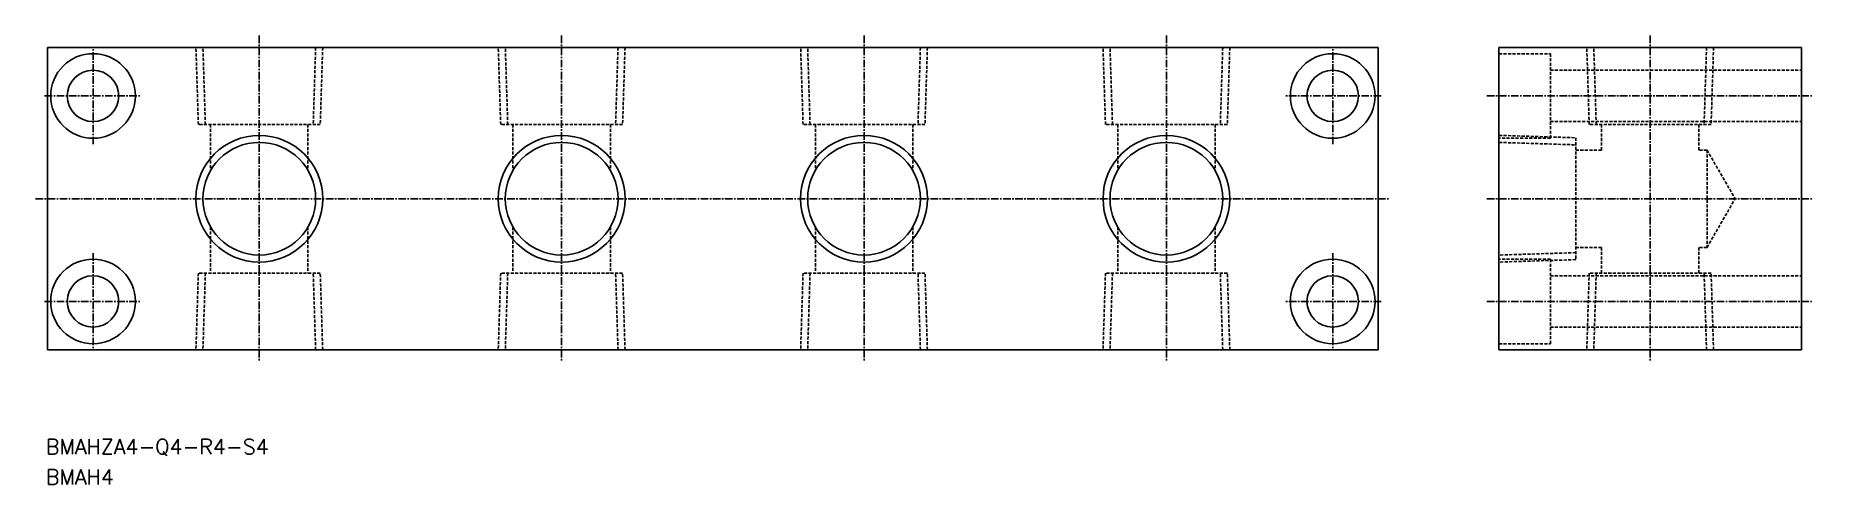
# Model space of a CAD drawing. Extents: x 61 to 355, y 101 to 176.
import ezdxf
from ezdxf.enums import TextEntityAlignment as Align

# ---------------------------------------------------------------- set-up
doc = ezdxf.new("R2010")
doc.units = 0
doc.linetypes.add('CENTER', pattern=[2, 1.25, -0.25, 0.25, -0.25])
doc.linetypes.add('DASHED', pattern=[0.75, 0.5, -0.25])
doc.layers.get('0').update_dxf_attribs({"linetype": 'CONTINUOUS'})
doc.layers.add('CENTER', color=1, linetype='CENTER')
doc.styles.get("Standard").update_dxf_attribs({"font": 'txt.shx', "bigfont": 'extfont.shx'})

msp = doc.modelspace()

# ---------------------------------------------------------------- linework, layer by layer
at = {"color": 3, "linetype": 'DASHED'}
for p, q in [((87.92, 160.8), (87.52, 173.5)), ((89.08, 160.8), (88.68, 173.5)), ((107.32, 173.5), (106.92, 160.8)), ((108.48, 173.5), (108.08, 160.8)), ((137.92, 160.8), (137.52, 173.5)), ((139.08, 160.8), (138.68, 173.5)), ((157.32, 173.5), (156.92, 160.8)), ((158.48, 173.5), (158.08, 160.8)), ((187.92, 160.8), (187.52, 173.5)), ((189.08, 160.8), (188.68, 173.5)), ((207.32, 173.5), (206.92, 160.8)), ((208.48, 173.5), (208.08, 160.8)), ((237.92, 160.8), (237.52, 173.5)), ((239.08, 160.8), (238.68, 173.5)), ((257.32, 173.5), (256.92, 160.8)), ((258.48, 173.5), (258.08, 160.8)), ((317.92, 160.8), (317.52, 173.5)), ((319.08, 160.8), (318.68, 173.5)), ((337.32, 173.5), (336.92, 160.8)), ((338.48, 173.5), (338.08, 160.8)), ((303, 172.5), (311.5, 172.5)), ((311.5, 172.5), (311.5, 158.5)), ((311.5, 169.75), (353, 169.75)), ((108.08, 160.8), (87.92, 160.8)), ((89.95, 160.8), (89.95, 153.19)), ((106.05, 160.8), (106.05, 153.19)), ((158.08, 160.8), (137.92, 160.8)), ((139.95, 160.8), (139.95, 153.19)), ((156.05, 160.8), (156.05, 153.19)), ((208.08, 160.8), (187.92, 160.8)), ((189.95, 160.8), (189.95, 153.19)), ((206.05, 160.8), (206.05, 153.19)), ((258.08, 160.8), (237.92, 160.8)), ((239.95, 160.8), (239.95, 153.19)), ((256.05, 160.8), (256.05, 153.19)), ((303, 158.98), (315.7, 158.58)), ((311.5, 161.25), (353, 161.25)), ((338.08, 160.8), (317.92, 160.8)), ((319.95, 156.55), (319.95, 160.8)), ((336.05, 156.55), (336.05, 160.8)), ((311.5, 158.5), (303, 158.5)), ((303, 157.82), (315.7, 157.42)), ((315.7, 158.58), (315.7, 138.42)), ((315.7, 156.55), (319.95, 156.55)), ((337.4, 156.55), (336.05, 156.55)), ((337.4, 156.55), (342.05, 148.5)), ((337.4, 156.55), (337.4, 140.45)), ((337.4, 140.45), (342.05, 148.5)), ((89.95, 143.81), (89.95, 136.2)), ((106.05, 143.81), (106.05, 136.2)), ((139.95, 143.81), (139.95, 136.2)), ((156.05, 143.81), (156.05, 136.2)), ((189.95, 143.81), (189.95, 136.2)), ((206.05, 143.81), (206.05, 136.2)), ((239.95, 143.81), (239.95, 136.2)), ((256.05, 143.81), (256.05, 136.2)), ((315.7, 139.58), (303, 139.18)), ((311.5, 138.5), (303, 138.5)), ((315.7, 138.42), (303, 138.02)), ((311.5, 124.5), (311.5, 138.5)), ((315.7, 140.45), (319.95, 140.45)), ((319.95, 140.45), (319.95, 136.2)), ((336.05, 140.45), (336.05, 136.2)), ((337.4, 140.45), (336.05, 140.45)), ((87.92, 136.2), (87.52, 123.5)), ((108.08, 136.2), (87.92, 136.2)), ((89.08, 136.2), (88.68, 123.5)), ((107.32, 123.5), (106.92, 136.2)), ((108.48, 123.5), (108.08, 136.2)), ((137.92, 136.2), (137.52, 123.5)), ((158.08, 136.2), (137.92, 136.2)), ((139.08, 136.2), (138.68, 123.5)), ((157.32, 123.5), (156.92, 136.2)), ((158.48, 123.5), (158.08, 136.2)), ((187.92, 136.2), (187.52, 123.5)), ((208.08, 136.2), (187.92, 136.2)), ((189.08, 136.2), (188.68, 123.5)), ((207.32, 123.5), (206.92, 136.2)), ((208.48, 123.5), (208.08, 136.2)), ((237.92, 136.2), (237.52, 123.5)), ((258.08, 136.2), (237.92, 136.2)), ((239.08, 136.2), (238.68, 123.5)), ((257.32, 123.5), (256.92, 136.2)), ((258.48, 123.5), (258.08, 136.2)), ((311.5, 135.75), (353, 135.75)), ((317.92, 136.2), (317.52, 123.5)), ((338.08, 136.2), (317.92, 136.2)), ((319.08, 136.2), (318.68, 123.5)), ((337.32, 123.5), (336.92, 136.2)), ((338.48, 123.5), (338.08, 136.2)), ((311.5, 127.25), (353, 127.25)), ((303, 124.5), (311.5, 124.5))]:
    msp.add_line(p, q, dxfattribs=at)
at = {"color": 7, "linetype": 'CONTINUOUS'}
for points in [[(63, 123.5), (283, 123.5), (283, 173.5), (63, 173.5)], [(303, 123.5), (353, 123.5), (353, 173.5), (303, 173.5)]]:
    msp.add_lwpolyline(points, close=True, dxfattribs=at)
for centre, radius in [((70.5, 165.5), 7), ((275.5, 165.5), 7), ((70.5, 165.5), 4.25), ((275.5, 165.5), 4.25), ((98, 148.5), 9.32), ((148, 148.5), 9.32), ((198, 148.5), 9.32), ((248, 148.5), 9.32), ((70.5, 131.5), 7), ((275.5, 131.5), 7), ((70.5, 131.5), 4.25), ((275.5, 131.5), 4.25)]:
    msp.add_circle(centre, radius, dxfattribs=at)
at = {"color": 3, "linetype": 'CONTINUOUS'}
for centre in [(98, 148.5), (148, 148.5), (198, 148.5), (248, 148.5)]:
    msp.add_circle(centre, 10.48, dxfattribs=at)
at = {"layer": 'CENTER', "color": 1, "linetype": 'CENTER'}
for p, q in [((70.5, 157.5), (70.5, 173.5)), ((98, 175.5), (98, 121.5)), ((148, 175.5), (148, 121.5)), ((198, 175.5), (198, 121.5)), ((248, 175.5), (248, 121.5)), ((275.5, 157.5), (275.5, 173.5)), ((328, 175.5), (328, 121.5)), ((62.5, 165.5), (78.5, 165.5)), ((283.5, 165.5), (267.5, 165.5)), ((301, 165.5), (355, 165.5)), ((61, 148.5), (285, 148.5)), ((301, 148.5), (355, 148.5)), ((70.5, 139.5), (70.5, 123.5)), ((275.5, 139.5), (275.5, 123.5)), ((62.5, 131.5), (78.5, 131.5)), ((283.5, 131.5), (267.5, 131.5)), ((301, 131.5), (355, 131.5))]:
    msp.add_line(p, q, dxfattribs=at)

# ---------------------------------------------------------------- texts
at = {"color": 7, "linetype": 'CONTINUOUS'}
for s, p in [('BMAHZA4-Q4-R4-S4', (62.7, 107.47)), ('BMAH4', (62.7, 102.47))]:
    msp.add_text(s, height=2.5, dxfattribs=at).set_placement(p, align=Align.MIDDLE_LEFT)

doc.saveas('drawing.dxf')
